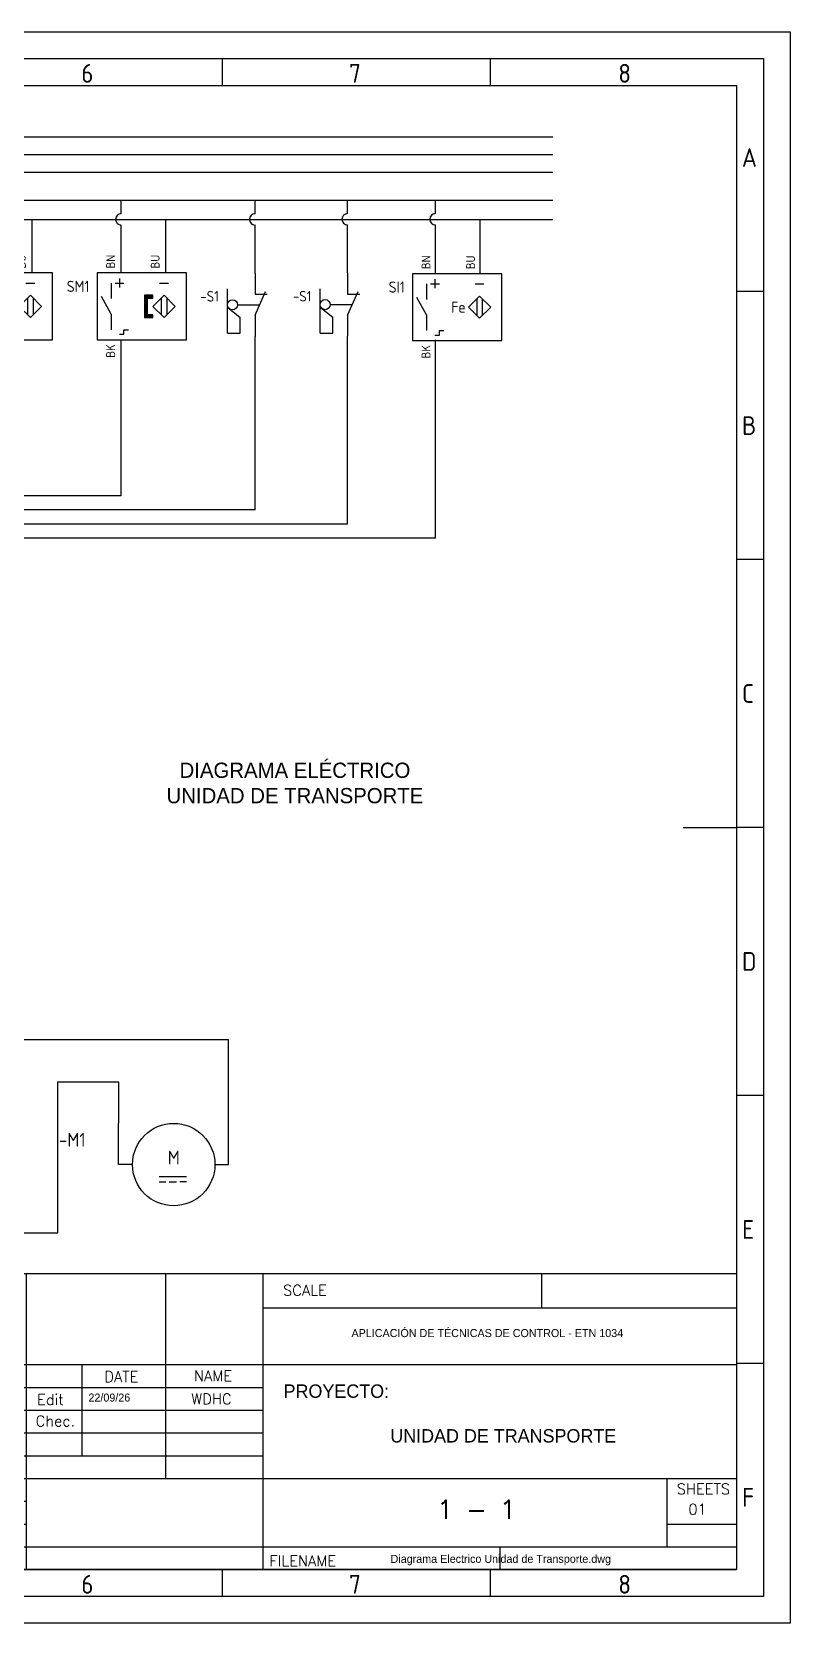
# Model space of a CAD drawing. Header units: inches. Extents: x 9 to 429, y 10 to 307.
# Drawn here: x 287 to 428.5, y 9.6 to 306.6 of the extents above; entities that cross this region are included whole.
import ezdxf
from ezdxf.enums import TextEntityAlignment as Align

# ---------------------------------------------------------------- set-up
doc = ezdxf.new("R2010")
doc.units = ezdxf.units.IN
doc.header["$MEASUREMENT"] = 0
for name, color, linetype in [('025', 5, 'Continuous'), ('035', 5, 'Continuous'), ('07', 7, 'Continuous'), ('MISC', 2, 'Continuous'), ('RED_2.5mm^2', 1, 'Continuous'), ('SYMS', 7, 'Continuous'), ('TAGS', 51, 'Continuous'), ('TERMS', 4, 'Continuous'), ('YEL_14_THHN', 2, 'Continuous')]:
    doc.layers.add(name, color=color, linetype=linetype)
doc.styles.add('ISO Proportional', font='isocp.shx')
doc.styles.add('WD', font='romans.shx')
doc.styles.add('WD_IEC', font='isocp2.shx', dxfattribs={"width": 0.9})

# ---------------------------------------------------------------- blocks, each defined once
blk = doc.blocks.new('IEC_border_a3')
at = {"layer": '035'}
for p, q in [((314, 292), (314, 287)), ((364, 292), (364, 287)), ((414.97, 248.54), (409.98, 248.54)), ((414.98, 198.5), (410, 198.5)), ((414.98, 148.5), (410, 148.5)), ((414.98, 98.5), (410, 98.5)), ((415, 48.46), (410.02, 48.46)), ((314, 10), (314, 5)), ((364, 10), (364, 5))]:
    blk.add_line(p, q, dxfattribs=at)
for points in [[(0, 297), (420, 297), (420, 0), (0, 0)], [(18, 287), (410, 287), (410, 10), (18, 10)]]:
    blk.add_lwpolyline(points, close=True, dxfattribs=at)
at = {"layer": '07'}
blk.add_line((400, 148.5), (410, 148.5), dxfattribs=at)
blk.add_lwpolyline([(13, 292), (415, 292), (415, 5), (13, 5)], close=True, dxfattribs=at)
at = {"layer": '035', "style": 'ISO Proportional'}
for s, p in [('6', (287.69, 287.5)), ('7', (337.67, 287.5)), ('8', (387.92, 287.5)), ('A', (410.98, 271.79)), ('B', (411, 221.75)), ('C', (411, 171.75)), ('D', (411, 121.75)), ('E', (411.02, 71.72)), ('F', (411.02, 21.72)), ('6', (287.69, 5.5)), ('7', (337.67, 5.5)), ('8', (387.92, 5.5))]:
    blk.add_text(s, height=3.5, dxfattribs=at).set_placement(p)
blk = doc.blocks.new('IEC_tblock_a3')
at = {"layer": '035'}
for p, q in [((-106.6, 55.25), (-106.6, 17)), ((-36.4, 55.25), (-36.4, 48.88)), ((-88.4, 48.88), (0, 48.88)), ((-179.4, 38.25), (-179.4, 0)), ((-153.4, 38.25), (-153.4, 0)), ((-140.4, 38.25), (-140.4, 0)), ((-122.2, 38.25), (-122.2, 21.25)), ((-187.2, 34), (-88.4, 34)), ((-187.2, 29.75), (-88.4, 29.75)), ((-187.2, 25.5), (-88.4, 25.5)), ((-187.2, 21.25), (-88.4, 21.25)), ((-187.2, 17), (-132.6, 17)), ((-187.2, 12.75), (-132.6, 12.75)), ((-187.2, 8.5), (-132.6, 8.5)), ((-13, 8.5), (0, 8.5)), ((-187.2, 4.25), (0, 4.25)), ((-44.2, 4.25), (-44.2, 0))]:
    blk.add_line(p, q, dxfattribs=at)
at = {"layer": '07'}
for p, q in [((-187.2, 55.25), (-187.2, 0)), ((-187.2, 55.25), (0, 55.25)), ((-132.6, 55.25), (-132.6, 0)), ((-88.4, 55.25), (-88.4, 0)), ((0, 55.25), (0, 0)), ((-187.2, 38.25), (0, 38.25)), ((-132.6, 17), (0, 17)), ((-13, 17), (-13, 4.25)), ((-187.2, 0), (0, 0))]:
    blk.add_line(p, q, dxfattribs=at)
at = {"style": 'WD'}
for tag, p in [('SCALE', (-69.88, 51.07)), ('SH', (-8.74, 10.06)), ('FILENAME', (-68.15, 0.8))]:
    blk.add_attdef(tag, p, '', height=2, dxfattribs=at)
for tag, height, p in [('EDDATE', 2, (-114.97, 30.8)), ('EDBY', 2, (-98.02, 30.86)), ('PROJDESC', 5, (-45.9, 29.2)), ('CKDATE', 2, (-114.85, 26.58)), ('CKBY', 2, (-97.88, 26.3)), ('DWGDESC', 5, (-44.85, 19.72)), ('DWGNO', 3.5, (-48.54, 9.46))]:
    blk.add_attdef(tag, text='', height=height, dxfattribs=at).set_placement(p, align=Align.CENTER)
at = {"style": 'WD', "flags": 1}
blk.add_attdef('WD_TB', (-120.95, 11.91), '', height=2, dxfattribs=at)
at = {"layer": '025', "style": 'WD'}
for s, p in [('SCALE', (-80.57, 51.13)), ('NAME', (-97.74, 35.14)), ('No:', (-183.81, 1.19)), ('Revision', (-166.53, 1.47)), ('Date', (-146.79, 1.28)), ('By', (-136.33, 1.37))]:
    blk.add_text(s, height=2, dxfattribs=at).set_placement(p, align=Align.CENTER)
for s, p in [('DATE', (-118, 35)), ('Edit', (-130.55, 30.72)), ('Chec.', (-130.82, 26.72)), ('SHEETS', (-11.17, 14.05)), ('FILENAME', (-87.18, 0.61))]:
    blk.add_text(s, height=2, dxfattribs=at).set_placement(p)
blk = doc.blocks.new('VLS12C')
for p, q in [((0, 7.5), (0, 2.5)), ((-4.14, 0), (1.11, 0)), ((0, -2.5), (2.5, 3.12)), ((0, 2.5), (2.87, 2.5)), ((0, -2.5), (0, -7.5))]:
    blk.add_line(p, q)
at = {"linetype": 'Continuous'}
for p, q in [((-6.54, -6.75), (-6.54, 3.75)), ((-6.54, -0.6), (-3.54, -3)), ((-3.54, -6.75), (-3.54, -3)), ((-6.54, -6.75), (-3.54, -6.75))]:
    blk.add_line(p, q, dxfattribs=at)
blk.add_circle((-5.34, 0), 1.2, dxfattribs=at)
at = {"style": 'WD_IEC'}
for tag, p in [('INST', (-8.55, 6.75)), ('LOC', (-8.55, 3.75)), ('TAG1', (-8.55, 0.75)), ('XREF', (-8.55, -3.75)), ('DESC2', (-8.55, -9.75)), ('DESC1', (-8.55, -6.75)), ('DESC3', (-8.55, -12.75))]:
    blk.add_attdef(tag, text='', height=2.5, dxfattribs=at).set_placement(p, align=Align.RIGHT)
at = {"style": 'WD_IEC', "flags": 1}
for tag, p, height in [('X2TERM01', (0, 7.5), 0.32), ('MFG', (2.75, 6.5), 1.5), ('CAT', (2.75, 4), 1.5), ('X1LINK', (2, 0), 0.32), ('ASSYCODE', (1, -4), 1), ('CONTACT', (1.05, -1.35), 1), ('COMMON', (2.3, -2.6), 1), ('X8TERM02', (0, -7.5), 0.32), ('FAMILY', (1, -5.5), 1), ('CATDESC', (1, -7), 1)]:
    blk.add_attdef(tag, p, '', height=height, dxfattribs=at)
at = {"style": 'WD_IEC'}
blk.add_attdef('TERM01', text='', height=2, rotation=90, dxfattribs=at).set_placement((-1, 7.5), align=Align.RIGHT)
blk.add_attdef('TERM02', (-1, -7.5), '', height=2, rotation=90, dxfattribs=at)
at = {"lineweight": 15, "style": 'WD_IEC'}
blk.add_attdef('WDTAGALT', text='', height=2.5, dxfattribs=at).set_placement((-8.55, -15.75), align=Align.RIGHT)
blk = doc.blocks.new('VPX11IN3')
for p, q in [((-1.875, 5.25), (-1.875, 1.75)), ((-1, 5.25), (1, 5.25)), ((0, 6.25), (0, 4.25)), ((9, 5.25), (11, 5.25)), ((-1.875, -1.75), (-4.0625, 2.1875)), ((9.375, 1.875), (9.375, -1.875)), ((10.625, 1.875), (10.625, -1.875)), ((-1.875, -1.75), (-1.875, -5.25)), ((0, -6.25), (1, -6.25)), ((1, -6.25), (1, -5.25)), ((1, -5.25), (2, -5.25))]:
    blk.add_line(p, q)
for points in [[(-5, -7.5), (15, -7.5), (15, 7.5), (-5, 7.5)], [(10, 2.5), (12.5, 0), (10, -2.5), (7.5, 0)]]:
    blk.add_lwpolyline(points, close=True)
at = {"style": 'WD_IEC'}
blk.add_text('Fe', height=2.5, dxfattribs=at).set_placement((6.875, 0), align=Align.MIDDLE_RIGHT)
for tag, p in [('TERM02', (-1, 8.5)), ('TERM03', (9, 8.5))]:
    blk.add_attdef(tag, p, '', height=2, rotation=90, dxfattribs=at)
for tag, p in [('INST', (-6.75, 10.25)), ('LOC', (-6.75, 6.75)), ('TAG1', (-6.75, 3.25)), ('DESC1', (-6.75, -5.2)), ('DESC2', (-6.75, -8.7)), ('DESC3', (-6.75, -12.2)), ('WDTAGALT', (-6.25, -15.125))]:
    blk.add_attdef(tag, text='', height=2.5, dxfattribs=at).set_placement(p, align=Align.RIGHT)
at = {"style": 'WD_IEC', "flags": 1}
for tag, p, height in [('X2TERM02', (0, 7.5), 0.32), ('X2TERM03', (10, 7.5), 0.32), ('MFG', (17.75, 6.5), 1.5), ('CAT', (17.75, 4), 1.5), ('ASSYCODE', (16, -4), 1), ('FAMILY', (16, -5.5), 1), ('CATDESC', (16, -7), 1), ('X8TERM01', (0, -7.5), 0.32)]:
    blk.add_attdef(tag, p, '', height=height, dxfattribs=at)
at = {"lineweight": 15, "style": 'WD_IEC'}
blk.add_attdef('XREF', text='', height=2.5, dxfattribs=at).set_placement((-6.75, -1.35), align=Align.RIGHT)
at = {"style": 'WD_IEC'}
blk.add_attdef('TERM01', text='', height=2, rotation=90, dxfattribs=at).set_placement((-1, -8.5), align=Align.RIGHT)
blk = doc.blocks.new('VPX11M3')
for p, q in [((-1.875, 5.25), (-1.875, 1.75)), ((-1, 5.25), (1, 5.25)), ((0, 6.25), (0, 4.25)), ((9, 5.25), (11, 5.25)), ((-1.875, -1.75), (-4.0625, 2.1875)), ((9.375, 1.875), (9.375, -1.875)), ((10.625, 1.875), (10.625, -1.875)), ((-1.875, -1.75), (-1.875, -5.25)), ((0, -6.25), (1, -6.25)), ((1, -6.25), (1, -5.25)), ((1, -5.25), (2, -5.25))]:
    blk.add_line(p, q)
for points in [[(-5, -7.5), (15, -7.5), (15, 7.5), (-5, 7.5)], [(6.25, 1.875), (7.5, 1.875), (7.5, 2.5), (5.625, 2.5), (5.625, -2.5), (7.5, -2.5), (7.5, -1.875), (6.25, -1.875)], [(10, 2.5), (12.5, 0), (10, -2.5), (7.5, 0)]]:
    blk.add_lwpolyline(points, close=True)
for points in [[(5.625, 2.5), (5.625, 1.875), (7.5, 2.5), (7.5, 1.875)], [(5.625, 1.875), (5.625, -1.875), (6.25, 1.875), (6.25, -1.875)], [(5.625, -1.875), (5.625, -2.5), (7.5, -1.875), (7.5, -2.5)]]:
    blk.add_solid(points)
at = {"style": 'WD_IEC'}
for tag, p in [('TERM02', (-1, 8.5)), ('TERM03', (9, 8.5))]:
    blk.add_attdef(tag, p, '', height=2, rotation=90, dxfattribs=at)
for tag, p in [('INST', (-6.75, 10.25)), ('LOC', (-6.75, 6.75)), ('TAG1', (-6.75, 3.25)), ('DESC1', (-6.75, -5.2)), ('DESC2', (-6.75, -8.7)), ('DESC3', (-6.75, -12.2))]:
    blk.add_attdef(tag, text='', height=2.5, dxfattribs=at).set_placement(p, align=Align.RIGHT)
at = {"style": 'WD_IEC', "flags": 1}
for tag, p, height in [('X2TERM02', (0, 7.5), 0.32), ('X2TERM03', (10, 7.5), 0.32), ('MFG', (17.75, 6.5), 1.5), ('CAT', (17.75, 4), 1.5), ('ASSYCODE', (16, -4), 1), ('FAMILY', (16, -5.5), 1), ('CATDESC', (16, -7), 1), ('X8TERM01', (0, -7.5), 0.32)]:
    blk.add_attdef(tag, p, '', height=height, dxfattribs=at)
at = {"lineweight": 15, "style": 'WD_IEC'}
for tag, p in [('XREF', (-6.75, -1.35)), ('WDTAGALT', (-6.75, -15.125))]:
    blk.add_attdef(tag, text='', height=2.5, dxfattribs=at).set_placement(p, align=Align.RIGHT)
at = {"style": 'WD_IEC'}
blk.add_attdef('TERM01', text='', height=2, rotation=90, dxfattribs=at).set_placement((-1, -8.5), align=Align.RIGHT)
blk = doc.blocks.new('VMO1M6')
for p, q in [((-10.02, 0), (-10, 15)), ((10, 0), (10, 15)), ((-7.5, 0), (-10.02, 0)), ((7.5, 0), (10, 0)), ((-2.66, -2.16), (2.34, -2.16)), ((-2.66, -3.16), (-1.41, -3.16)), ((-0.81, -3.16), (0.49, -3.16)), ((2.34, -3.16), (1.09, -3.16))]:
    blk.add_line(p, q)
blk.add_circle((0, 0), 7.5)
at = {"style": 'WD_IEC'}
for tag, p in [('TERM01', (-10.52, 14.94)), ('TERM02', (9.48, 14.94))]:
    blk.add_attdef(tag, text='', height=2, rotation=90, dxfattribs=at).set_placement(p, align=Align.RIGHT)
at = {"style": 'WD_IEC', "flags": 1}
for tag, p, height in [('X2TERM01', (-10, 15), 0.32), ('X2TERM02', (10, 15), 0.32), ('MFG', (10.83, 2.04), 1.5), ('CAT', (10.83, -0.02), 1.5), ('ASSYCODE', (10.72, -6.29), 1), ('FAMILY', (10.72, -7.79), 1), ('CATDESC', (10.72, -9.29), 1)]:
    blk.add_attdef(tag, p, '', height=height, dxfattribs=at)
at = {"style": 'WD_IEC'}
for tag, p in [('INST', (-16.04, 9.25)), ('LOC', (-16.04, 6.25)), ('TAG1', (-16.04, 3.25)), ('RATING1', (-16.04, -0.8)), ('DESC1', (-16.04, -8.1)), ('DESC2', (-16.04, -11.1)), ('DESC3', (-16.04, -14.1))]:
    blk.add_attdef(tag, text='', height=2.5, dxfattribs=at).set_placement(p, align=Align.RIGHT)
blk.add_attdef('M', text='', height=2.5, dxfattribs=at).set_placement((0.02, 0.02), align=Align.CENTER)
at = {"lineweight": 15, "style": 'WD_IEC'}
blk.add_attdef('XREF', text='', height=2.5, dxfattribs=at).set_placement((-16.04, -5.1), align=Align.RIGHT)
at = {"style": 'WD_IEC', "width": 0.9}
blk.add_attdef('WDTAGALT', text='', height=2.5, dxfattribs=at).set_placement((-16.04, -17.1), align=Align.RIGHT)

msp = doc.modelspace()

# ---------------------------------------------------------------- linework, layer by layer
at = {"layer": 'RED_2.5mm^2', "color": 140}
msp.add_line((55.78, 283.68), (384.23, 283.68), dxfattribs=at)
at = {"layer": 'RED_2.5mm^2', "color": 42}
msp.add_line((55.78, 280.35), (384.23, 280.35), dxfattribs=at)
at = {"layer": 'RED_2.5mm^2'}
for p, q in [((105.7, 275.17), (384.23, 275.17)), ((303.69, 272.62), (303.69, 275.17)), ((328.65, 272.62), (328.65, 275.17)), ((345.93, 272.64), (345.93, 275.19)), ((362.32, 272.64), (362.32, 275.19)), ((109.03, 271.56), (384.23, 271.56)), ((287.05, 261.54), (287.05, 271.56)), ((303.69, 261.54), (303.69, 270.5)), ((312.01, 261.54), (312.01, 271.56)), ((328.65, 261.54), (328.65, 270.5)), ((345.93, 261.56), (345.93, 270.52)), ((362.32, 261.56), (362.32, 270.52)), ((370.64, 261.56), (370.64, 271.58)), ((323.73, 118.43), (193.64, 118.43)), ((323.73, 110.55), (323.73, 118.43)), ((303.22, 110.55), (291.78, 110.55)), ((291.78, 110.55), (291.78, 82.38)), ((291.78, 82.38), (121.71, 82.38))]:
    msp.add_line(p, q, dxfattribs=at)
for centre in [(303.69, 271.56), (328.65, 271.56), (345.93, 271.58), (362.32, 271.58)]:
    msp.add_arc(centre, 1.06, 90, 270, dxfattribs=at)
at = {"layer": 'TAGS', "color": 60, "true_color": 0xc0f600}
msp.add_line((55.77, 286.98), (384.23, 286.98), dxfattribs=at)
at = {"layer": 'YEL_14_THHN', "color": 1}
for p, q in [((328.65, 217.34), (328.65, 249.72)), ((345.93, 214.7), (345.93, 249.75)), ((303.69, 219.99), (303.69, 249.06)), ((362.32, 212.05), (362.32, 249.08)), ((303.69, 219.99), (206.32, 219.99)), ((328.65, 217.34), (210.54, 217.34)), ((345.93, 214.7), (214.77, 214.69)), ((362.32, 212.05), (219, 212.03))]:
    msp.add_line(p, q, dxfattribs=at)

# ---------------------------------------------------------------- block references
msp.add_blockref('IEC_border_a3', (8.53, 9.57))
ref = msp.add_blockref('IEC_tblock_a3', (418.53, 19.57))
ref.add_attrib('EDBY', 'WDHC', dxfattribs={"height": 2, "style": 'WD'}).set_placement((320.51, 50.43), align=Align.CENTER)
ref.add_attrib('DWGNO', '1 - 1', dxfattribs={"height": 3.5, "style": 'WD'}).set_placement((369.99, 29.02), align=Align.CENTER)
ref.add_attrib('SH', '01', (409.53, 29.82), dxfattribs={"height": 2, "style": 'WD'})
at = {"layer": 'SYMS'}
ref = msp.add_blockref('VPX11M3', (278.4, 255.32), dxfattribs=dict(at, xscale=0.8320911766307083, yscale=0.8320911766307083, zscale=0.8320911766307083))
ref.add_attrib('TERM03', 'BU', (285.88, 262.39), dxfattribs={"layer": 'TERMS', "height": 1.664, "rotation": 90, "style": 'WD_IEC'})
ref.add_attrib('TERM02', 'BN', (277.56, 262.39), dxfattribs={"layer": 'TERMS', "height": 1.664, "rotation": 90, "style": 'WD_IEC'})
ref.add_attrib('TERM01', 'BK', dxfattribs={"layer": 'TERMS', "height": 1.664, "rotation": 90, "style": 'WD_IEC'}).set_placement((277.56, 248.25), align=Align.RIGHT)
ref.add_attrib('TAG1', 'SM2', dxfattribs={"layer": 'TAGS', "height": 2.08, "style": 'WD_IEC'}).set_placement((272.78, 258.02), align=Align.RIGHT)
ref = msp.add_blockref('VPX11M3', (303.36, 255.32), dxfattribs=dict(at, xscale=0.8320911766307083, yscale=0.8320911766307083, zscale=0.8320911766307083))
ref.add_attrib('TERM03', 'BU', (310.85, 262.39), dxfattribs={"layer": 'TERMS', "height": 1.664, "rotation": 90, "style": 'WD_IEC'})
ref.add_attrib('TERM02', 'BN', (302.53, 262.39), dxfattribs={"layer": 'TERMS', "height": 1.664, "rotation": 90, "style": 'WD_IEC'})
ref.add_attrib('TERM01', 'BK', dxfattribs={"layer": 'TERMS', "height": 1.664, "rotation": 90, "style": 'WD_IEC'}).set_placement((302.53, 248.25), align=Align.RIGHT)
ref.add_attrib('TAG1', 'SM1', dxfattribs={"layer": 'TAGS', "height": 2.08, "style": 'WD_IEC'}).set_placement((297.74, 258.02), align=Align.RIGHT)
ref = msp.add_blockref('VPX11IN3', (362.23, 255.18), dxfattribs=dict(at, xscale=0.8320911766307083, yscale=0.8320911766307083, zscale=0.8320911766307083))
ref.add_attrib('TERM03', 'BU', (369.72, 262.26), dxfattribs={"layer": 'TERMS', "height": 1.664, "rotation": 90, "style": 'WD_IEC'})
ref.add_attrib('TERM02', 'BN', (361.39, 262.26), dxfattribs={"layer": 'TERMS', "height": 1.664, "rotation": 90, "style": 'WD_IEC'})
ref.add_attrib('TERM01', 'BK', dxfattribs={"layer": 'TERMS', "height": 1.664, "rotation": 90, "style": 'WD_IEC'}).set_placement((361.39, 248.11), align=Align.RIGHT)
ref.add_attrib('TAG1', 'SI1', dxfattribs={"layer": 'TAGS', "height": 2.08, "style": 'WD_IEC'}).set_placement((356.61, 257.89), align=Align.RIGHT)
ref = msp.add_blockref('VLS12C', (328.65, 255.63), dxfattribs=dict(at, xscale=0.7877028887378238, yscale=0.7877028887378238, zscale=0.7877028887378238))
ref.add_attrib('TAG1', '-S1', dxfattribs={"layer": 'TAGS', "height": 1.969, "style": 'WD_IEC'}).set_placement((321.91, 256.22), align=Align.RIGHT)
ref = msp.add_blockref('VLS12C', (345.93, 255.65), dxfattribs=dict(at, xscale=0.7877028887378238, yscale=0.7877028887378238, zscale=0.7877028887378238))
ref.add_attrib('TAG1', '-S1', dxfattribs={"layer": 'TAGS', "height": 1.969, "style": 'WD_IEC'}).set_placement((339.19, 256.24), align=Align.RIGHT)
ref = msp.add_blockref('VMO1M6', (313.47, 95.16), dxfattribs=dict(at, xscale=1.025410345851589, yscale=1.025410345851589, zscale=1.025410345851589))
ref.add_attrib('M', 'M', dxfattribs={"layer": 'MISC', "height": 2.56, "style": 'WD_IEC'}).set_placement((313.49, 95.19), align=Align.CENTER)
ref.add_attrib('TAG1', '-M1', dxfattribs={"layer": 'TAGS', "height": 2.564, "style": 'WD_IEC'}).set_placement((297.02, 98.5), align=Align.RIGHT)

# ---------------------------------------------------------------- texts
at = {"insert": (276.46, 170.17), "char_height": 2.8417, "attachment_point": 1}
msp.add_mtext_dynamic_manual_height_columns('\\pxqc;DIAGRAMA ELÉCTRICO \\PUNIDAD DE TRANSPORTE', width=119.2763, gutter_width=14.21, heights=[7.82], dxfattribs=at)
at = {"lineweight": 50, "attachment_point": 1}
for s, width, heights, insert, char_height in [('APLICACIÓN DE TÉCNICAS DE CONTROL - ETN 1034', 65.3804, [0], (346.65, 64.46), 1.5), ('\\pxql;PROYECTO:\\P\\pqc;^JUNIDAD DE TRANSPORTE', 81.9987, [0], (333.98, 54.12), 2.5), ('22/09/26', 13.0311, [0], (297.56, 52.42), 1.5), ('Diagrama Electrico Unidad de Transporte.dwg', 63.7693, [0.344], (353.95, 22.32), 1.5)]:
    msp.add_mtext_dynamic_manual_height_columns(s, width=width, gutter_width=12.5, heights=heights, dxfattribs=dict(at, insert=insert, char_height=char_height))

doc.saveas('drawing.dxf')
